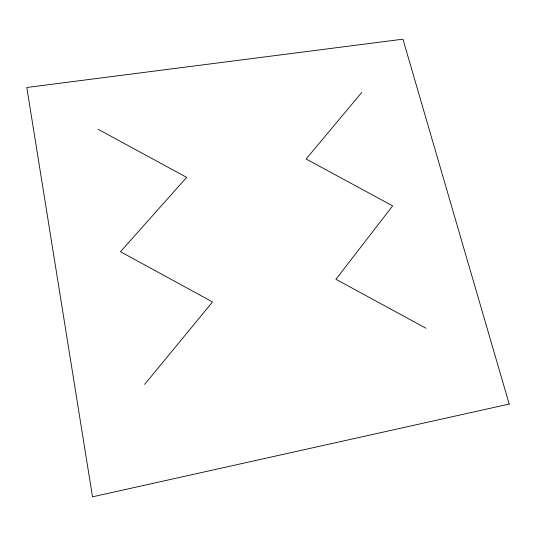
<?xml version="1.0" encoding="UTF-8"?>
<svg xmlns="http://www.w3.org/2000/svg" width="536" height="536" viewBox="0 0 536 536"><rect width="100%" height="100%" fill="white"/><g stroke="black" fill="none" stroke-linecap="round" stroke-linejoin="round"><path stroke-width="0.8" d="M144.62 384.413L212.537 301.956L120.486 251.712L186.649 177.383L98.222 129.33M361.76 92.447L306.103 159.004L392.647 205.871L335.951 279.29L425.966 328.246M509.2 404.05L92.507 496.818L26.8 87.475L402.925 39.182L509.2 404.05"/></g></svg>
